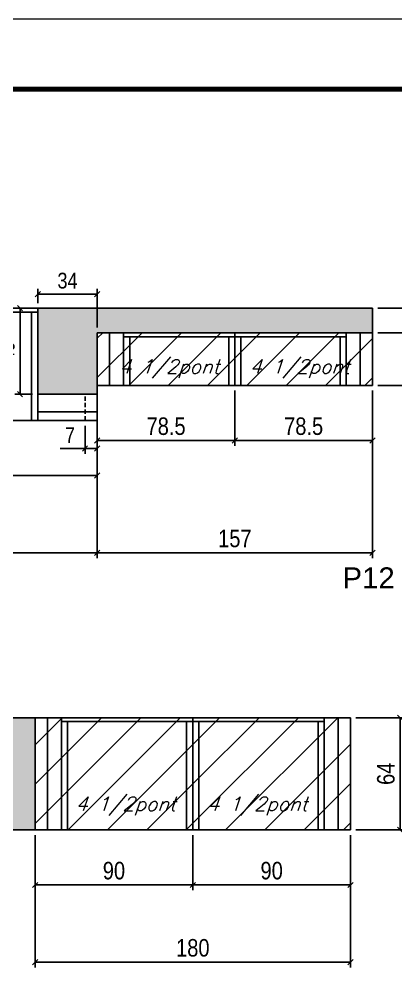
# Model space of a CAD drawing. Extents: x -10448 to -1189, y -11772 to 17235.
# Drawn here: x -7901 to -7686, y 12855 to 13399 of the extents above; entities that cross this region are included whole.
import ezdxf

# ---------------------------------------------------------------- set-up
doc = ezdxf.new("R2010")
doc.units = 0
doc.linetypes.add('DASHED', pattern=[0.75, 0.5, -0.25])
doc.linetypes.add('HIDDEN', pattern=[0.375, 0.25, -0.125])
for name, color, linetype in [('5', 5, 'Continuous'), ('COTA', 241, 'Continuous'), ('Painéis', 200, 'Continuous'), ('Reaproveitamento', 251, 'Continuous'), ('SARR_2.2x10', 60, 'Continuous'), ('SARR_2.2x7', 40, 'Continuous'), ('SARR_3.5x7', 81, 'Continuous'), ('texto', 7, 'Continuous')]:
    doc.layers.add(name, color=color, linetype=linetype)
doc.layers.add('Folhas', color=255, linetype='Continuous', lineweight=9)
doc.layers.add('SARRAFO DE PRESSAO', color=251, linetype='DASHED', lineweight=9)
doc.styles.add('COTA TECNICA', font='techl___.ttf', dxfattribs={"height": 10})
doc.styles.add('COTA TECNICA-50', font='techl___.ttf', dxfattribs={"height": 9})
doc.styles.add('Romans', font='romans.shx')
doc.styles.get("Standard").update_dxf_attribs({"font": 'arial.ttf'})
doc.dimstyles.new('COTA PAINEL-50', dxfattribs={"dimtxt": 9, "dimasz": 3, "dimexe": 3, "dimexo": 3, "dimgap": 3, "dimtad": 1, "dimdec": 1, "dimzin": 12, "dimdsep": 46, "dimtxsty": 'COTA TECNICA-50', "dimblk1": 'OBLIQUE', "dimblk2": 'OBLIQUE', "dimsah": 1, "dimcen": 0.9, "dimclrd": 4, "dimclre": 4, "dimclrt": 240, "dimadec": 1, "dimazin": 3, "dimtfac": 1, "dimtdec": 1, "dimtmove": 0, "dimatfit": 3, "dimfxl": 1, "dimtolj": 1, "dimtzin": 12, "dimarcsym": 0})
doc.dimstyles.new('PAINEL', dxfattribs={"dimtxt": 10, "dimasz": 3, "dimexe": 3, "dimexo": 3, "dimgap": 3, "dimtad": 1, "dimdec": 1, "dimzin": 12, "dimdsep": 46, "dimtxsty": 'COTA TECNICA', "dimblk1": 'OBLIQUE', "dimblk2": 'OBLIQUE', "dimsah": 1, "dimcen": 0.9, "dimclrd": 4, "dimclre": 4, "dimclrt": 240, "dimadec": 1, "dimazin": 3, "dimtfac": 1, "dimtdec": 1, "dimtmove": 0, "dimatfit": 3, "dimfxl": 1, "dimtolj": 1, "dimtzin": 12, "dimarcsym": 0})
pattern_1 = [(45, (-139441.283, -18395.978), (-11.2253202, 11.2253202), [])]
pattern_2 = [(45, (-139469.283, -18395.978), (-11.2253202, 11.2253202), [])]

# ---------------------------------------------------------------- blocks, each defined once
blk = doc.blocks.new('9999999999')
at = {"layer": 'Folhas'}
blk.add_lwpolyline([(98138.98, 34190.21), (99623.98, 34190.21), (99623.98, 35240.21), (98138.98, 35240.21)], close=True, dxfattribs=at)
at = {"layer": 'Folhas', "color": 30, "const_width": 3}
blk.add_lwpolyline([(98213.98, 34230.21), (99583.98, 34230.21), (99583.98, 35200.21), (98213.98, 35200.21)], close=True, dxfattribs=at)
blk = doc.blocks.new('_Oblique')
at = {"color": 0, "linetype": 'ByBlock', "lineweight": -2}
blk.add_line((-0.5, -0.5), (0.5, 0.5), dxfattribs=at)
blk = doc.blocks.new('*D39')
at = {"layer": 'COTA', "color": 4, "linetype": 'ByBlock', "lineweight": -2, "transparency": 16777216}
for p, q in [((-8260.18, 13166.5), (-8260.18, 13091.01)), ((-7856.18, 13166.5), (-7856.18, 13091.01)), ((-8260.18, 13094.01), (-7856.18, 13094.01))]:
    blk.add_line(p, q, dxfattribs=at)
at = {"layer": 'Defpoints', "color": 0, "linetype": 'ByBlock', "transparency": 16777216}
for p in [(-8260.18, 13169.5), (-7856.18, 13169.5), (-7856.18, 13094.01)]:
    blk.add_point(p, dxfattribs=at)
at = {"layer": 'COTA', "color": 4, "linetype": 'ByBlock', "lineweight": -2, "transparency": 16777216, "xscale": 3, "yscale": 3, "zscale": 3, "rotation": 180}
blk.add_blockref('_Oblique', (-8260.18, 13094.01), dxfattribs=at)
at = {"layer": 'COTA', "color": 4, "linetype": 'ByBlock', "lineweight": -2, "transparency": 16777216, "xscale": 3, "yscale": 3, "zscale": 3}
blk.add_blockref('_Oblique', (-7856.18, 13094.01), dxfattribs=at)
at = {"layer": 'COTA', "color": 240, "linetype": 'ByBlock', "transparency": 16777216, "insert": (-8058.18, 13102.11), "char_height": 10, "attachment_point": 5, "style": 'COTA TECNICA'}
blk.add_mtext('\\A1;404', dxfattribs=at)
blk = doc.blocks.new('*D1169')
at = {"layer": 'COTA', "color": 4, "linetype": 'ByBlock', "lineweight": -2, "transparency": 16777216}
for p, q in [((-7856.18, 13186.5), (-7856.18, 13155.04)), ((-7777.68, 13186.5), (-7777.68, 13155.04)), ((-7856.18, 13158.04), (-7777.68, 13158.04))]:
    blk.add_line(p, q, dxfattribs=at)
at = {"layer": 'Defpoints', "color": 0, "linetype": 'ByBlock', "transparency": 16777216}
for p in [(-7856.18, 13189.5), (-7777.68, 13189.5), (-7777.68, 13158.04)]:
    blk.add_point(p, dxfattribs=at)
at = {"layer": 'COTA', "color": 4, "linetype": 'ByBlock', "lineweight": -2, "transparency": 16777216, "xscale": 3, "yscale": 3, "zscale": 3, "rotation": 180}
blk.add_blockref('_Oblique', (-7856.18, 13158.04), dxfattribs=at)
at = {"layer": 'COTA', "color": 4, "linetype": 'ByBlock', "lineweight": -2, "transparency": 16777216, "xscale": 3, "yscale": 3, "zscale": 3}
blk.add_blockref('_Oblique', (-7777.68, 13158.04), dxfattribs=at)
at = {"layer": 'COTA', "color": 240, "linetype": 'ByBlock', "transparency": 16777216, "insert": (-7816.93, 13166.17), "char_height": 10, "attachment_point": 5, "style": 'COTA TECNICA'}
blk.add_mtext('\\A1;78.5', dxfattribs=at)
blk = doc.blocks.new('*D1170')
at = {"layer": 'COTA', "color": 4, "linetype": 'ByBlock', "lineweight": -2, "transparency": 16777216}
for p, q in [((-7777.68, 13186.5), (-7777.68, 13155.04)), ((-7699.18, 13186.5), (-7699.18, 13155.04)), ((-7777.68, 13158.04), (-7699.18, 13158.04))]:
    blk.add_line(p, q, dxfattribs=at)
at = {"layer": 'Defpoints', "color": 0, "linetype": 'ByBlock', "transparency": 16777216}
for p in [(-7777.68, 13189.5), (-7699.18, 13189.5), (-7699.18, 13158.04)]:
    blk.add_point(p, dxfattribs=at)
at = {"layer": 'COTA', "color": 4, "linetype": 'ByBlock', "lineweight": -2, "transparency": 16777216, "xscale": 3, "yscale": 3, "zscale": 3, "rotation": 180}
blk.add_blockref('_Oblique', (-7777.68, 13158.04), dxfattribs=at)
at = {"layer": 'COTA', "color": 4, "linetype": 'ByBlock', "lineweight": -2, "transparency": 16777216, "xscale": 3, "yscale": 3, "zscale": 3}
blk.add_blockref('_Oblique', (-7699.18, 13158.04), dxfattribs=at)
at = {"layer": 'COTA', "color": 240, "linetype": 'ByBlock', "transparency": 16777216, "insert": (-7738.43, 13166.17), "char_height": 10, "attachment_point": 5, "style": 'COTA TECNICA'}
blk.add_mtext('\\A1;78.5', dxfattribs=at)
blk = doc.blocks.new('*D40')
at = {"layer": 'COTA', "color": 4, "linetype": 'ByBlock', "lineweight": -2, "transparency": 16777216}
for p, q in [((-7856.18, 13166.5), (-7856.18, 13091.01)), ((-7699.18, 13166.5), (-7699.18, 13091.01)), ((-7856.18, 13094.01), (-7699.18, 13094.01))]:
    blk.add_line(p, q, dxfattribs=at)
at = {"layer": 'Defpoints', "color": 0, "linetype": 'ByBlock', "transparency": 16777216}
for p in [(-7856.18, 13169.5), (-7699.18, 13169.5), (-7699.18, 13094.01)]:
    blk.add_point(p, dxfattribs=at)
at = {"layer": 'COTA', "color": 4, "linetype": 'ByBlock', "lineweight": -2, "transparency": 16777216, "xscale": 3, "yscale": 3, "zscale": 3, "rotation": 180}
blk.add_blockref('_Oblique', (-7856.18, 13094.01), dxfattribs=at)
at = {"layer": 'COTA', "color": 4, "linetype": 'ByBlock', "lineweight": -2, "transparency": 16777216, "xscale": 3, "yscale": 3, "zscale": 3}
blk.add_blockref('_Oblique', (-7699.18, 13094.01), dxfattribs=at)
at = {"layer": 'COTA', "color": 240, "linetype": 'ByBlock', "transparency": 16777216, "insert": (-7777.68, 13102.12), "char_height": 10, "attachment_point": 5, "style": 'COTA TECNICA'}
blk.add_mtext('\\A1;157', dxfattribs=at)
blk = doc.blocks.new('*D1171')
at = {"layer": 'COTA', "color": 4, "linetype": 'ByBlock', "lineweight": -2, "transparency": 16777216}
for p, q in [((-7696.18, 13219.5), (-7645.13, 13219.5)), ((-7648.13, 13219.5), (-7648.13, 13189.5)), ((-7696.18, 13189.5), (-7645.13, 13189.5))]:
    blk.add_line(p, q, dxfattribs=at)
at = {"layer": 'Defpoints', "color": 0, "linetype": 'ByBlock', "transparency": 16777216}
for p in [(-7699.18, 13219.5), (-7699.18, 13189.5), (-7648.13, 13189.5)]:
    blk.add_point(p, dxfattribs=at)
at = {"layer": 'COTA', "color": 4, "linetype": 'ByBlock', "lineweight": -2, "transparency": 16777216, "xscale": 3, "yscale": 3, "zscale": 3}
for p, rotation in [((-7648.13, 13219.5), 90), ((-7648.13, 13189.5), 270)]:
    blk.add_blockref('_Oblique', p, dxfattribs=dict(at, rotation=rotation))
at = {"layer": 'COTA', "color": 240, "linetype": 'ByBlock', "transparency": 16777216, "insert": (-7656.35, 13204.5), "char_height": 10, "attachment_point": 5, "rotation": 90, "style": 'COTA TECNICA'}
blk.add_mtext('\\A1;30', dxfattribs=at)
blk = doc.blocks.new('*D1172')
at = {"layer": 'COTA', "color": 4, "linetype": 'ByBlock', "lineweight": -2, "transparency": 16777216}
for p, q in [((-7648.13, 13233.5), (-7648.13, 13252.62)), ((-7696.18, 13233.5), (-7645.13, 13233.5)), ((-7648.13, 13219.5), (-7648.13, 13233.5)), ((-7696.18, 13219.5), (-7645.13, 13219.5))]:
    blk.add_line(p, q, dxfattribs=at)
at = {"layer": 'Defpoints', "color": 0, "linetype": 'ByBlock', "transparency": 16777216}
for p in [(-7699.18, 13233.5), (-7648.13, 13233.5), (-7699.18, 13219.5)]:
    blk.add_point(p, dxfattribs=at)
at = {"layer": 'COTA', "color": 4, "linetype": 'ByBlock', "lineweight": -2, "transparency": 16777216, "xscale": 3, "yscale": 3, "zscale": 3}
for p, rotation in [((-7648.13, 13233.5), 90), ((-7648.13, 13219.5), 270)]:
    blk.add_blockref('_Oblique', p, dxfattribs=dict(at, rotation=rotation))
at = {"layer": 'COTA', "color": 240, "linetype": 'ByBlock', "transparency": 16777216, "insert": (-7656.2, 13244.56), "char_height": 10, "attachment_point": 5, "rotation": 90, "style": 'COTA TECNICA'}
blk.add_mtext('\\A1;14', dxfattribs=at)
blk = doc.blocks.new('*D41')
at = {"layer": 'COTA', "color": 4, "linetype": 'ByBlock', "lineweight": -2, "transparency": 16777216}
for p, q in [((-7696.18, 13233.5), (-7620.77, 13233.5)), ((-7623.77, 13233.5), (-7623.77, 13189.5)), ((-7696.18, 13189.5), (-7620.77, 13189.5))]:
    blk.add_line(p, q, dxfattribs=at)
at = {"layer": 'Defpoints', "color": 0, "linetype": 'ByBlock', "transparency": 16777216}
for p in [(-7699.18, 13233.5), (-7699.18, 13189.5), (-7623.77, 13189.5)]:
    blk.add_point(p, dxfattribs=at)
at = {"layer": 'COTA', "color": 4, "linetype": 'ByBlock', "lineweight": -2, "transparency": 16777216, "xscale": 3, "yscale": 3, "zscale": 3}
for p, rotation in [((-7623.77, 13233.5), 90), ((-7623.77, 13189.5), 270)]:
    blk.add_blockref('_Oblique', p, dxfattribs=dict(at, rotation=rotation))
at = {"layer": 'COTA', "color": 240, "linetype": 'ByBlock', "transparency": 16777216, "insert": (-7631.84, 13211.5), "char_height": 10, "attachment_point": 5, "rotation": 90, "style": 'COTA TECNICA'}
blk.add_mtext('\\A1;44', dxfattribs=at)
blk = doc.blocks.new('*D1184')
at = {"layer": 'COTA', "color": 4, "linetype": 'ByBlock', "lineweight": -2, "transparency": 16777216}
for p, q in [((-7856.18, 13167.77), (-7856.18, 13135.04)), ((-7976.18, 13166.5), (-7976.18, 13135.04)), ((-7976.18, 13138.04), (-7856.18, 13138.04))]:
    blk.add_line(p, q, dxfattribs=at)
at = {"layer": 'Defpoints', "color": 0, "linetype": 'ByBlock', "transparency": 16777216}
for p in [(-7976.18, 13169.5), (-7856.18, 13170.77), (-7856.18, 13138.04)]:
    blk.add_point(p, dxfattribs=at)
at = {"layer": 'COTA', "color": 4, "linetype": 'ByBlock', "lineweight": -2, "transparency": 16777216, "xscale": 3, "yscale": 3, "zscale": 3, "rotation": 180}
blk.add_blockref('_Oblique', (-7976.18, 13138.04), dxfattribs=at)
at = {"layer": 'COTA', "color": 4, "linetype": 'ByBlock', "lineweight": -2, "transparency": 16777216, "xscale": 3, "yscale": 3, "zscale": 3}
blk.add_blockref('_Oblique', (-7856.18, 13138.04), dxfattribs=at)
at = {"layer": 'COTA', "color": 240, "linetype": 'ByBlock', "transparency": 16777216, "insert": (-7916.18, 13146.14), "char_height": 10, "attachment_point": 5, "style": 'COTA TECNICA'}
blk.add_mtext('\\A1;120', dxfattribs=at)
blk = doc.blocks.new('*D1185')
at = {"layer": 'COTA', "color": 4, "linetype": 'ByBlock', "lineweight": -2, "transparency": 16777216}
for p, q in [((-7801.68, 12932.94), (-7801.68, 12901.48)), ((-7711.68, 12932.94), (-7711.68, 12901.48)), ((-7711.68, 12904.48), (-7801.68, 12904.48))]:
    blk.add_line(p, q, dxfattribs=at)
at = {"layer": 'Defpoints', "color": 0, "linetype": 'ByBlock', "transparency": 16777216}
for p in [(-7801.68, 12935.94), (-7711.68, 12935.94), (-7801.68, 12904.48)]:
    blk.add_point(p, dxfattribs=at)
at = {"layer": 'COTA', "color": 4, "linetype": 'ByBlock', "lineweight": -2, "transparency": 16777216, "xscale": 3, "yscale": 3, "zscale": 3, "rotation": 180}
blk.add_blockref('_Oblique', (-7801.68, 12904.48), dxfattribs=at)
at = {"layer": 'COTA', "color": 4, "linetype": 'ByBlock', "lineweight": -2, "transparency": 16777216, "xscale": 3, "yscale": 3, "zscale": 3}
blk.add_blockref('_Oblique', (-7711.68, 12904.48), dxfattribs=at)
at = {"layer": 'COTA', "color": 240, "linetype": 'ByBlock', "transparency": 16777216, "insert": (-7756.68, 12912.61), "char_height": 10, "attachment_point": 5, "style": 'COTA TECNICA'}
blk.add_mtext('\\A1;90', dxfattribs=at)
blk = doc.blocks.new('*D1186')
at = {"layer": 'COTA', "color": 4, "linetype": 'ByBlock', "lineweight": -2, "transparency": 16777216}
for p, q in [((-7891.68, 12932.94), (-7891.68, 12901.48)), ((-7801.68, 12932.94), (-7801.68, 12901.48)), ((-7801.68, 12904.48), (-7891.68, 12904.48))]:
    blk.add_line(p, q, dxfattribs=at)
at = {"layer": 'Defpoints', "color": 0, "linetype": 'ByBlock', "transparency": 16777216}
for p in [(-7891.68, 12935.94), (-7801.68, 12935.94), (-7891.68, 12904.48)]:
    blk.add_point(p, dxfattribs=at)
at = {"layer": 'COTA', "color": 4, "linetype": 'ByBlock', "lineweight": -2, "transparency": 16777216, "xscale": 3, "yscale": 3, "zscale": 3, "rotation": 180}
blk.add_blockref('_Oblique', (-7891.68, 12904.48), dxfattribs=at)
at = {"layer": 'COTA', "color": 4, "linetype": 'ByBlock', "lineweight": -2, "transparency": 16777216, "xscale": 3, "yscale": 3, "zscale": 3}
blk.add_blockref('_Oblique', (-7801.68, 12904.48), dxfattribs=at)
at = {"layer": 'COTA', "color": 240, "linetype": 'ByBlock', "transparency": 16777216, "insert": (-7846.68, 12912.61), "char_height": 10, "attachment_point": 5, "style": 'COTA TECNICA'}
blk.add_mtext('\\A1;90', dxfattribs=at)
blk = doc.blocks.new('*D47')
at = {"layer": 'COTA', "color": 4, "linetype": 'ByBlock', "lineweight": -2, "transparency": 16777216}
for p, q in [((-7891.68, 12932.94), (-7891.68, 12857.45)), ((-7711.68, 12932.94), (-7711.68, 12857.45)), ((-7711.68, 12860.45), (-7891.68, 12860.45))]:
    blk.add_line(p, q, dxfattribs=at)
at = {"layer": 'Defpoints', "color": 0, "linetype": 'ByBlock', "transparency": 16777216}
for p in [(-7891.68, 12935.94), (-7711.68, 12935.94), (-7891.68, 12860.45)]:
    blk.add_point(p, dxfattribs=at)
at = {"layer": 'COTA', "color": 4, "linetype": 'ByBlock', "lineweight": -2, "transparency": 16777216, "xscale": 3, "yscale": 3, "zscale": 3, "rotation": 180}
blk.add_blockref('_Oblique', (-7891.68, 12860.45), dxfattribs=at)
at = {"layer": 'COTA', "color": 4, "linetype": 'ByBlock', "lineweight": -2, "transparency": 16777216, "xscale": 3, "yscale": 3, "zscale": 3}
blk.add_blockref('_Oblique', (-7711.68, 12860.45), dxfattribs=at)
at = {"layer": 'COTA', "color": 240, "linetype": 'ByBlock', "transparency": 16777216, "insert": (-7801.68, 12868.57), "char_height": 10, "attachment_point": 5, "style": 'COTA TECNICA'}
blk.add_mtext('\\A1;180', dxfattribs=at)
blk = doc.blocks.new('*D1191')
at = {"layer": 'COTA', "color": 4, "linetype": 'ByBlock', "lineweight": -2, "transparency": 16777216}
for p, q in [((-7708.68, 12999.94), (-7680.37, 12999.94)), ((-7683.37, 12999.94), (-7683.37, 12935.94)), ((-7708.68, 12935.94), (-7680.37, 12935.94))]:
    blk.add_line(p, q, dxfattribs=at)
at = {"layer": 'Defpoints', "color": 0, "linetype": 'ByBlock', "transparency": 16777216}
for p in [(-7711.68, 12999.94), (-7711.68, 12935.94), (-7683.37, 12935.94)]:
    blk.add_point(p, dxfattribs=at)
at = {"layer": 'COTA', "color": 4, "linetype": 'ByBlock', "lineweight": -2, "transparency": 16777216, "xscale": 3, "yscale": 3, "zscale": 3}
for p, rotation in [((-7683.37, 12999.94), 90), ((-7683.37, 12935.94), 270)]:
    blk.add_blockref('_Oblique', p, dxfattribs=dict(at, rotation=rotation))
at = {"layer": 'COTA', "color": 240, "linetype": 'ByBlock', "transparency": 16777216, "insert": (-7691.47, 12967.94), "char_height": 10, "attachment_point": 5, "rotation": 90, "style": 'COTA TECNICA'}
blk.add_mtext('\\A1;64', dxfattribs=at)
blk = doc.blocks.new('*D1573')
at = {"layer": 'COTA', "color": 4, "linetype": 'ByBlock', "lineweight": -2, "transparency": 16777216}
for p, q in [((-7863.18, 13166.5), (-7863.18, 13150.52)), ((-7856.18, 13166.5), (-7856.18, 13150.52)), ((-7863.18, 13153.52), (-7877.33, 13153.52)), ((-7856.18, 13153.52), (-7863.18, 13153.52))]:
    blk.add_line(p, q, dxfattribs=at)
at = {"layer": 'Defpoints', "color": 0, "linetype": 'ByBlock', "transparency": 16777216}
for p in [(-7863.18, 13169.5), (-7856.18, 13169.5), (-7863.18, 13153.52)]:
    blk.add_point(p, dxfattribs=at)
at = {"layer": 'COTA', "color": 4, "linetype": 'ByBlock', "lineweight": -2, "transparency": 16777216, "xscale": 3, "yscale": 3, "zscale": 3, "rotation": 180}
blk.add_blockref('_Oblique', (-7863.18, 13153.52), dxfattribs=at)
at = {"layer": 'COTA', "color": 4, "linetype": 'ByBlock', "lineweight": -2, "transparency": 16777216, "xscale": 3, "yscale": 3, "zscale": 3}
blk.add_blockref('_Oblique', (-7856.18, 13153.52), dxfattribs=at)
at = {"layer": 'COTA', "color": 240, "linetype": 'ByBlock', "transparency": 16777216, "insert": (-7871.76, 13161.09), "char_height": 9, "attachment_point": 5, "style": 'COTA TECNICA-50'}
blk.add_mtext('\\A1;7', dxfattribs=at)
blk = doc.blocks.new('*D1761')
at = {"layer": 'COTA', "color": 4, "linetype": 'ByBlock', "lineweight": -2, "transparency": 16777216}
for p, q in [((-7890.18, 13236.5), (-7890.18, 13244.52)), ((-7856.18, 13222.5), (-7856.18, 13244.52)), ((-7856.18, 13241.52), (-7890.18, 13241.52))]:
    blk.add_line(p, q, dxfattribs=at)
at = {"layer": 'Defpoints', "color": 0, "linetype": 'ByBlock', "transparency": 16777216}
for p in [(-7890.18, 13241.52), (-7890.18, 13233.5), (-7856.18, 13219.5)]:
    blk.add_point(p, dxfattribs=at)
at = {"layer": 'COTA', "color": 4, "linetype": 'ByBlock', "lineweight": -2, "transparency": 16777216, "xscale": 3, "yscale": 3, "zscale": 3, "rotation": 180}
blk.add_blockref('_Oblique', (-7890.18, 13241.52), dxfattribs=at)
at = {"layer": 'COTA', "color": 4, "linetype": 'ByBlock', "lineweight": -2, "transparency": 16777216, "xscale": 3, "yscale": 3, "zscale": 3}
blk.add_blockref('_Oblique', (-7856.18, 13241.52), dxfattribs=at)
at = {"layer": 'COTA', "color": 240, "linetype": 'ByBlock', "transparency": 16777216, "insert": (-7873.18, 13249.22), "char_height": 9, "attachment_point": 5, "style": 'COTA TECNICA-50'}
blk.add_mtext('\\A1;34', dxfattribs=at)
blk = doc.blocks.new('*D1762')
at = {"layer": 'COTA', "color": 4, "linetype": 'ByBlock', "lineweight": -2, "transparency": 16777216}
for p, q in [((-7893.18, 13233.5), (-7903.28, 13233.5)), ((-7900.28, 13184.5), (-7900.28, 13233.5)), ((-7893.18, 13184.5), (-7903.28, 13184.5))]:
    blk.add_line(p, q, dxfattribs=at)
at = {"layer": 'Defpoints', "color": 0, "linetype": 'ByBlock', "transparency": 16777216}
for p in [(-7900.28, 13233.5), (-7890.18, 13233.5), (-7890.18, 13184.5)]:
    blk.add_point(p, dxfattribs=at)
at = {"layer": 'COTA', "color": 4, "linetype": 'ByBlock', "lineweight": -2, "transparency": 16777216, "xscale": 3, "yscale": 3, "zscale": 3}
for p, rotation in [((-7900.28, 13233.5), 90), ((-7900.28, 13184.5), 270)]:
    blk.add_blockref('_Oblique', p, dxfattribs=dict(at, rotation=rotation))
at = {"layer": 'COTA', "color": 240, "linetype": 'ByBlock', "transparency": 16777216, "insert": (-7907.87, 13209), "char_height": 9, "attachment_point": 5, "rotation": 90, "style": 'COTA TECNICA-50'}
blk.add_mtext('\\A1;49', dxfattribs=at)

msp = doc.modelspace()

# ---------------------------------------------------------------- hatches: boundary and pattern name
at = {"layer": 'COTA', "linetype": 'ByBlock'}
h = msp.add_hatch(dxfattribs=at)
h.set_pattern_fill('AR-CONC', color=256, scale=0.03)
h.set_pattern_definition([(50, (-139469.2827, -18395.9775), (5.46554007, -0.47817257), [0.5715, -6.2865]), (355, (-139469.2827, -18395.9775), (-1.05730264, 5.73170536), [0.4572, -5.02921753]), (100.4514447, (-139468.827, -18396.0174), (4.40823741, 5.25353256), [0.48570026, -5.34270734]), (46.1842, (-139469.283, -18394.4535), (8.13237123, -1.26126984), [0.85725, -9.42975]), (96.6355576, (-139468.605, -18394.559), (7.122124, 7.42278374), [0.7285507, -8.01406824]), (351.184151, (-139469.283, -18394.4535), (7.122124, 7.42278374), [0.685799, -7.54379196]), (21, (-139468.5207, -18394.8345), (4.54843174, -3.06795595), [0.5715, -6.2865]), (326, (-139468.5207, -18394.8345), (1.85406085, 5.52563898), [0.4572, -5.0292]), (71.451445, (-139468.1417, -18395.09), (6.40249258, 2.45768307), [0.48570026, -5.34269813]), (37.5, (-139469.2827, -18395.9775), (0.092658098, 2.536651166), [0, -4.96824, 0, -5.1054, 0, -5.04825]), (7.5, (-139469.2827, -18395.9775), (2.004589875, 3.005417245), [0, -2.91084, 0, -4.85394, 0, -1.92405]), (327.5, (-139470.982, -18395.9775), (4.067717855, -0.17186232), [0, -1.905, 0, -5.9436, 0, -7.8867]), (317.5, (-139471.744, -18395.9775), (4.44387544, 0.76279473), [0, -2.4765, 0, -3.94716, 0, -5.6007])])
h.paths.add_polyline_path([(-7856.18, 13219.5), (-7699.18, 13219.5), (-7699.18, 13233.5), (-7890.18, 13233.5), (-7890.18, 13184.5), (-7856.18, 13184.5), (-7856.18, 13189.5)])
h = msp.add_hatch(dxfattribs=at)
h.set_pattern_fill('AR-CONC', color=256, scale=0.03)
h.set_pattern_definition([(50, (-141062.1827, -20933.557), (5.46554007, -0.47817257), [0.5715, -6.2865]), (355, (-141062.1827, -20933.557), (-1.05730264, 5.73170536), [0.4572, -5.02921753]), (100.4514447, (-141061.727, -20933.597), (4.40823741, 5.25353256), [0.48570026, -5.34270734]), (46.1842, (-141062.1827, -20932.033), (8.13237123, -1.26126984), [0.85725, -9.42975]), (96.6355576, (-141061.505, -20932.138), (7.122124, 7.42278374), [0.7285507, -8.01406824]), (351.184151, (-141062.183, -20932.033), (7.122124, 7.42278374), [0.685799, -7.54379196]), (21, (-141061.4207, -20932.414), (4.54843174, -3.06795595), [0.5715, -6.2865]), (326, (-141061.4207, -20932.414), (1.85406085, 5.52563898), [0.4572, -5.0292]), (71.451445, (-141061.0416, -20932.67), (6.40249258, 2.45768307), [0.48570026, -5.34269813]), (37.5, (-141062.1827, -20933.5572), (0.092658098, 2.536651166), [0, -4.96824, 0, -5.1054, 0, -5.04825]), (7.5, (-141062.1827, -20933.5572), (2.004589875, 3.005417245), [0, -2.91084, 0, -4.85394, 0, -1.92405]), (327.5, (-141063.882, -20933.5572), (4.067717855, -0.17186232), [0, -1.905, 0, -5.9436, 0, -7.8867]), (317.5, (-141064.644, -20933.5572), (4.44387544, 0.76279473), [0, -2.4765, 0, -3.94716, 0, -5.6007])])
h.paths.add_polyline_path([(-8261.68, 12999.94), (-8261.68, 12985.94), (-7905.68, 12985.94), (-7905.68, 12935.94), (-7891.68, 12935.94), (-7891.68, 12999.94)])
at = {"layer": 'Reaproveitamento', "linetype": 'ByBlock'}
h = msp.add_hatch(dxfattribs=at)
h.set_pattern_fill('ANSI31', color=256, scale=5)
h.set_pattern_definition(pattern_1)
h.paths.add_polyline_path([(-7856.18, 13189.5), (-7777.68, 13189.5), (-7777.68, 13219.5), (-7856.18, 13219.5)])
h = msp.add_hatch(dxfattribs=at)
h.set_pattern_fill('ANSI31', color=256, scale=5)
h.set_pattern_definition(pattern_1)
h.paths.add_polyline_path([(-7777.68, 13219.5), (-7777.68, 13189.5), (-7699.18, 13189.5), (-7699.18, 13219.5)])
h = msp.add_hatch(dxfattribs=at)
h.set_pattern_fill('ANSI31', color=256, scale=5)
h.set_pattern_definition(pattern_2)
h.paths.add_polyline_path([(-7891.68, 12999.94), (-7891.68, 12935.94), (-7801.68, 12935.94), (-7801.68, 12999.94)])
h = msp.add_hatch(dxfattribs=at)
h.set_pattern_fill('ANSI31', color=256, scale=5)
h.set_pattern_definition(pattern_2)
h.paths.add_polyline_path([(-7711.68, 12999.94), (-7801.68, 12999.94), (-7801.68, 12935.94), (-7711.68, 12935.94)])

# ---------------------------------------------------------------- linework, layer by layer
at = {"layer": 'COTA', "linetype": 'ByBlock'}
for p, q in [((-7890.18, 13233.5), (-7699.18, 13233.5)), ((-7699.18, 13219.5), (-7699.18, 13233.5)), ((-7856.18, 13184.5), (-7856.18, 13189.5)), ((-7891.68, 12999.94), (-8261.68, 12999.94)), ((-7891.68, 12935.94), (-7905.68, 12935.94))]:
    msp.add_line(p, q, dxfattribs=at)
at = {"layer": 'Painéis'}
for p, q in [((-8062.18, 13233.5), (-7890.18, 13233.5)), ((-7890.18, 13233.5), (-7890.18, 13184.5)), ((-7856.18, 13219.5), (-7699.18, 13219.5)), ((-7856.18, 13219.5), (-7856.18, 13189.5)), ((-7777.68, 13219.5), (-7777.68, 13189.5)), ((-7699.18, 13219.5), (-7699.18, 13189.5)), ((-7699.18, 13189.5), (-7856.18, 13189.5)), ((-7699.18, 13189.5), (-7856.18, 13189.5)), ((-7890.18, 13184.5), (-7856.18, 13184.5)), ((-7856.18, 13169.5), (-7856.18, 13184.5)), ((-7856.18, 13169.5), (-8062.18, 13169.5)), ((-7711.68, 12999.94), (-7891.68, 12999.94)), ((-7891.68, 12999.94), (-7891.68, 12935.94)), ((-7801.68, 12999.94), (-7801.68, 12935.94)), ((-7711.68, 12999.94), (-7711.68, 12935.94)), ((-7891.68, 12935.94), (-7711.68, 12935.94))]:
    msp.add_line(p, q, dxfattribs=at)
at = {"layer": 'SARR_2.2x10'}
msp.add_line((-7890.18, 13174.5), (-7856.18, 13174.5), dxfattribs=at)
at = {"layer": 'SARR_2.2x7', "linetype": 'Continuous'}
for p, q in [((-7976.18, 13231.3), (-7890.18, 13231.3)), ((-7849.18, 13219.5), (-7849.18, 13189.5)), ((-7777.68, 13217.3), (-7841.18, 13217.3)), ((-7777.68, 13217.3), (-7714.18, 13217.3)), ((-7706.18, 13219.5), (-7706.18, 13189.5)), ((-7884.68, 12999.94), (-7884.68, 12935.94)), ((-7718.68, 12999.94), (-7718.68, 12935.94)), ((-7801.68, 12997.74), (-7876.68, 12997.74)), ((-7801.68, 12997.74), (-7726.68, 12997.74))]:
    msp.add_line(p, q, dxfattribs=at)
at = {"layer": 'SARR_2.2x7', "linetype": 'HIDDEN', "ltscale": 10}
msp.add_line((-7863.18, 13169.5), (-7863.18, 13184.5), dxfattribs=at)
at = {"layer": 'SARR_3.5x7'}
for p, q in [((-7890.18, 13233.5), (-7890.18, 13169.5)), ((-7893.68, 13231.3), (-7893.68, 13169.5)), ((-7841.18, 13219.5), (-7841.18, 13189.5)), ((-7837.68, 13217.3), (-7837.68, 13189.5)), ((-7781.18, 13217.3), (-7781.18, 13189.5)), ((-7774.18, 13217.3), (-7774.18, 13189.5)), ((-7717.68, 13217.3), (-7717.68, 13189.5)), ((-7714.18, 13219.5), (-7714.18, 13189.5)), ((-7876.68, 12999.94), (-7876.68, 12935.94)), ((-7726.68, 12999.94), (-7726.68, 12935.94)), ((-7873.18, 12997.74), (-7873.18, 12935.94)), ((-7805.18, 12997.74), (-7805.18, 12935.94)), ((-7798.18, 12997.74), (-7798.18, 12935.94)), ((-7730.18, 12997.74), (-7730.18, 12935.94))]:
    msp.add_line(p, q, dxfattribs=at)

# ---------------------------------------------------------------- block references
at = {"layer": 'SARRAFO DE PRESSAO', "color": 6, "linetype": 'ByBlock'}
msp.add_blockref('9999999999', (-106988.76, -21841.7), dxfattribs=at)

# ---------------------------------------------------------------- texts
at = {"layer": '5', "linetype": 'Continuous'}
msp.add_text('P12', height=12, rotation=0, dxfattribs=at).set_placement((-7716.28, 13073.69))
at = {"layer": 'texto', "color": 2, "char_height": 8, "attachment_point": 5, "style": 'Romans'}
for insert in [(-7815.15, 13198.9), (-7740.67, 13198.9), (-7839.98, 12949.38), (-7764.89, 12949.38)]:
    msp.add_mtext('{\\Q19;\\C256;4 1/2pont}', dxfattribs=dict(at, insert=insert))

# ---------------------------------------------------------------- dimensions: what is measured, and where the dimension line sits
at = {"layer": 'COTA', "linetype": 'ByBlock'}
for base, p1, p2, dimstyle, picture, middle in [((-7890.18, 13241.52), (-7856.18, 13219.5), (-7890.18, 13233.5), 'COTA PAINEL-50', '*D1761', (-7873.18, 13249.22)), ((-7777.68, 13158.04), (-7856.18, 13189.5), (-7777.68, 13189.5), 'PAINEL', '*D1169', (-7816.93, 13166.17)), ((-7856.18, 13094.01), (-8260.18, 13169.5), (-7856.18, 13169.5), 'PAINEL', '*D39', (-8058.18, 13102.11)), ((-7863.18, 13153.52), (-7856.18, 13169.5), (-7863.18, 13169.5), 'COTA PAINEL-50', '*D1573', (-7871.76, 13161.09)), ((-7699.18, 13094.01), (-7856.18, 13169.5), (-7699.18, 13169.5), 'PAINEL', '*D40', (-7777.68, 13102.12))]:
    dim = msp.add_linear_dim(base=base, p1=p1, p2=p2, dimstyle=dimstyle, dxfattribs=at)
    dim.commit()
    dim.dimension.update_dxf_attribs({"geometry": picture, "text_midpoint": middle})
for base, p1, p2, angle, dimstyle, picture, middle in [((-7648.13, 13233.5), (-7699.18, 13219.5), (-7699.18, 13233.5), 90, 'PAINEL', '*D1172', (-7656.2, 13244.56)), ((-7900.28, 13233.5), (-7890.18, 13184.5), (-7890.18, 13233.5), 90, 'COTA PAINEL-50', '*D1762', (-7907.87, 13209)), ((-7623.77, 13189.5), (-7699.18, 13233.5), (-7699.18, 13189.5), 90, 'PAINEL', '*D41', (-7631.84, 13211.5)), ((-7648.13, 13189.5), (-7699.18, 13219.5), (-7699.18, 13189.5), 90, 'PAINEL', '*D1171', (-7656.35, 13204.5)), ((-7683.37, 12935.94), (-7711.68, 12999.94), (-7711.68, 12935.94), 90, 'PAINEL', '*D1191', (-7691.47, 12967.94)), ((-7891.68, 12860.45), (-7711.68, 12935.94), (-7891.68, 12935.94), 180, 'PAINEL', '*D47', (-7801.68, 12868.57)), ((-7801.68, 12904.48), (-7711.68, 12935.94), (-7801.68, 12935.94), 180, 'PAINEL', '*D1185', (-7756.68, 12912.61))]:
    dim = msp.add_linear_dim(base=base, p1=p1, p2=p2, angle=angle, dimstyle=dimstyle, dxfattribs=at)
    dim.commit()
    dim.dimension.update_dxf_attribs({"geometry": picture, "text_midpoint": middle})
for base, p1, p2, picture, middle in [((-7699.18, 13158.04), (-7777.68, 13189.5), (-7699.18, 13189.5), '*D1170', (-7738.43, 13166.17)), ((-7856.18, 13138.04), (-7976.18, 13169.5), (-7856.18, 13170.77), '*D1184', (-7916.18, 13146.14))]:
    dim = msp.add_linear_dim(base=base, p1=p1, p2=p2, dimstyle='PAINEL', override={"dimtmove": 1}, dxfattribs=at)
    dim.commit()
    dim.dimension.update_dxf_attribs({"geometry": picture, "text_midpoint": middle})
dim = msp.add_linear_dim(base=(-7891.68, 12904.48), p1=(-7801.68, 12935.94), p2=(-7891.68, 12935.94), angle=180, dimstyle='PAINEL', override={"dimtmove": 1}, dxfattribs=at)
dim.commit()
dim.dimension.update_dxf_attribs({"geometry": '*D1186', "text_midpoint": (-7846.68, 12912.61)})

doc.saveas('drawing.dxf')
